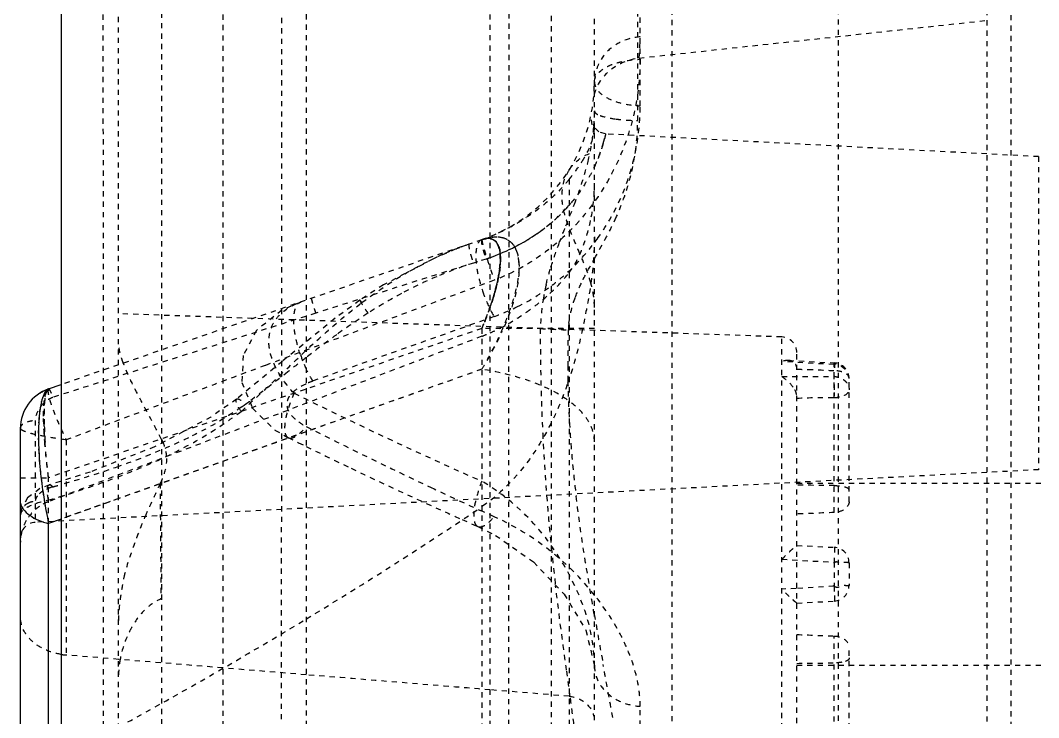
# Model space of a CAD drawing. Header units: millimetres. Extents: x 2748 to 3320, y 1427 to 1884.
# Drawn here: x 3198.38 to 3217.99, y 1629.87 to 1643.29 of the extents above; entities that cross this region are included whole.
import ezdxf

# ---------------------------------------------------------------- set-up
doc = ezdxf.new("R2010")
doc.units = ezdxf.units.MM
doc.linetypes.add('HIDDEN', pattern=[0.2, 0.1, -0.1])
doc.layers.add('21', color=7, linetype='Continuous')

msp = doc.modelspace()

# ---------------------------------------------------------------- linework, layer by layer
at = {"layer": '21', "color": 8, "linetype": 'HIDDEN'}
for p, q in [((3200.269, 1586.253), (3200.269, 1773.081)), ((3202.279, 1759.399), (3202.279, 1586.253)), ((3201.099, 1758.635), (3201.099, 1621.184)), ((3209.434, 1618.215), (3209.434, 1756.243)), ((3216.99, 1731.69), (3216.99, 1613.962)), ((3217.454, 1731.188), (3217.454, 1614.465)), ((3214.126, 1730.506), (3214.126, 1615.146)), ((3210.922, 1727.096), (3210.922, 1618.556)), ((3207.424, 1623.903), (3207.424, 1721.749)), ((3208.604, 1619.274), (3208.604, 1668.765)), ((3207.801, 1666.424), (3207.773, 1624.82)), ((3199.967, 1647.598), (3199.975, 1624.701)), ((3203.407, 1646.734), (3203.394, 1593.191)), ((3203.881, 1646.605), (3203.881, 1593.632)), ((3210.268, 1641.359), (3210.268, 1645.369)), ((3210.314, 1641.643), (3210.314, 1645.012)), ((3210.294, 1642.562), (3216.99, 1643.287)), ((3217.989, 1640.664), (3209.649, 1641.101)), ((3217.989, 1640.664), (3217.989, 1634.638)), ((3208.945, 1640.225), (3208.945, 1628.18)), ((3207.265, 1639.066), (3199.164, 1636.277)), ((3207.022, 1638.982), (3206.499, 1638.781)), ((3206.499, 1638.781), (3205.374, 1638.198)), ((3209.406, 1638.648), (3209.436, 1638.701)), ((3207.185, 1638.642), (3207.104, 1638.616)), ((3207.348, 1638.693), (3207.185, 1638.642)), ((3205.374, 1638.198), (3204.916, 1637.899)), ((3204.916, 1637.899), (3204.442, 1637.554)), ((3213.043, 1637.194), (3200.269, 1637.64)), ((3204.442, 1637.554), (3203.424, 1636.724)), ((3207.501, 1637.585), (3204.013, 1636.346)), ((3207.265, 1637.356), (3198.921, 1634.483)), ((3207.265, 1637.356), (3207.265, 1624.233)), ((3209.434, 1637.356), (3207.265, 1637.356)), ((3207.265, 1637.206), (3198.921, 1634.024)), ((3213.043, 1628.058), (3213.043, 1637.194)), ((3213.173, 1636.742), (3214.053, 1636.695)), ((3213.334, 1628.36), (3213.334, 1636.892)), ((3203.424, 1636.724), (3202.543, 1635.998)), ((3214.048, 1636.662), (3213.043, 1636.718)), ((3214.053, 1633.815), (3214.048, 1636.662)), ((3213.043, 1636.43), (3214.048, 1636.43)), ((3214.339, 1634.022), (3214.339, 1636.394)), ((3202.543, 1635.998), (3202.048, 1635.652)), ((3198.665, 1635.587), (3198.665, 1633.625)), ((3202.048, 1635.652), (3200.962, 1635.079)), ((3199.259, 1635.212), (3199.259, 1631.071)), ((3203.536, 1635.255), (3203.537, 1635.254)), ((3203.536, 1635.255), (3203.733, 1635.158)), ((3203.537, 1635.254), (3203.577, 1635.246)), ((3200.962, 1635.079), (3199.722, 1634.594)), ((3203.733, 1635.158), (3203.88, 1635.086)), ((3217.989, 1634.638), (3198.665, 1633.625)), ((3199.722, 1634.594), (3198.935, 1634.346)), ((3198.379, 1634.483), (3198.921, 1634.483)), ((3198.921, 1633.603), (3198.921, 1634.483)), ((3198.753, 1634.274), (3198.518, 1634.098)), ((3198.936, 1634.346), (3198.753, 1634.274)), ((3201.073, 1634.377), (3201.073, 1633.764)), ((3213.334, 1634.376), (3276.304, 1634.376)), ((3198.518, 1634.098), (3198.392, 1633.868)), ((3200.267, 1634.082), (3199.163, 1633.689)), ((3198.392, 1633.868), (3198.379, 1633.769)), ((3207.315, 1633.818), (3207.233, 1633.856)), ((3207.501, 1633.734), (3207.315, 1633.818)), ((3198.379, 1633.765), (3198.379, 1633.769)), ((3201.073, 1633.764), (3201.086, 1632.146)), ((3206.885, 1633.679), (3207.109, 1633.58)), ((3207.109, 1633.58), (3207.189, 1633.544)), ((3207.188, 1633.544), (3207.528, 1633.375)), ((3207.189, 1633.544), (3207.189, 1633.544)), ((3207.189, 1633.544), (3207.227, 1633.536)), ((3207.528, 1633.375), (3208.26, 1632.862)), ((3213.334, 1633.181), (3214.053, 1633.144)), ((3213.043, 1632.914), (3214.048, 1632.858)), ((3214.048, 1632.858), (3214.048, 1632.394)), ((3214.339, 1632.843), (3214.339, 1632.41)), ((3213.318, 1632.353), (3213.043, 1632.338)), ((3214.048, 1632.394), (3213.318, 1632.353)), ((3213.334, 1632.071), (3214.053, 1632.109)), ((3214.048, 1628.59), (3214.053, 1631.437)), ((3200.269, 1630.988), (3199.259, 1631.071)), ((3214.339, 1628.858), (3214.339, 1631.23)), ((3202.276, 1630.823), (3200.269, 1630.988)), ((3213.334, 1630.876), (3276.304, 1630.876)), ((3203.881, 1630.691), (3202.276, 1630.823)), ((3208.968, 1630.265), (3208.897, 1630.777)), ((3208.945, 1630.277), (3207.424, 1630.401)), ((3210.314, 1628.713), (3210.314, 1630.084))]:
    msp.add_line(p, q, dxfattribs=at)
at = {"layer": '21', "color": 7, "linetype": 'Continuous'}
for p, q in [((3199.164, 1657.251), (3199.164, 1507.826)), ((3198.921, 1636.193), (3199.164, 1636.277)), ((3198.379, 1628.406), (3198.379, 1635.444)), ((3199.163, 1633.689), (3198.921, 1633.603)), ((3198.921, 1627.958), (3198.921, 1633.603))]:
    msp.add_line(p, q, dxfattribs=at)
at = {"layer": '21', "color": 8, "linetype": 'HIDDEN'}
for points in [[(3209.649, 1641.101), (3209.516, 1641.14), (3209.392, 1641.274), (3209.368, 1641.456)], [(3203.778, 1637.865), (3203.416, 1637.709), (3202.923, 1637.318), (3202.669, 1636.837), (3202.644, 1636.319), (3202.848, 1635.821)], [(3202.848, 1635.821), (3203.28, 1635.402), (3203.537, 1635.254)], [(3208.26, 1632.862), (3208.85, 1632.244), (3209.27, 1631.551), (3209.434, 1630.862)]]:
    msp.add_lwpolyline(points, dxfattribs=at)
for centre, radius, start, end in [((3206.139, 1642.97), 4.175, 354.3936, 359.9974), ((3206.218, 1642.107), 3.216, 289, 0), ((3205.749, 1641.545), 3.685, 355.3505, 359.9631), ((3205.466, 1641.566), 3.969, 353.7435, 355.3854), ((3208.653, 1641.239), 0.781, 353.5876, 359.7982), ((3206.798, 1641.72), 2.918, 334.2292, 334.8418), ((3206.391, 1641.981), 3.404, 305.185, 317.8293), ((3206.473, 1641.912), 3.297, 317.7673, 321.2297), ((3205.81, 1643.053), 4.245, 300.1896, 302.9536), ((3205.62, 1643.385), 4.627, 295.1828, 300.1602), ((3205.973, 1641.623), 4.338, 323.0148, 324.247), ((3205.671, 1643.431), 5.026, 289.4854, 290.564), ((3704.51, 67.401), 1648.069, 107.55757, 107.677271), ((3209.677, 1630.602), 8.417, 107.7951, 112.9407), ((3209.768, 1630.433), 8.609, 113.0631, 118.0726), ((3206.104, 1641.505), 4.161, 296.4092, 307.0362), ((3212.849, 1637.193), 4.46, 166.8816, 170.2464), ((3207.242, 1637.656), 2.2, 13.8828, 15.2466), ((3210.033, 1629.908), 9.196, 117.9885, 122.6469), ((3202.601, 1639.445), 5.107, 341.032, 342.8268), ((3212.914, 1637.181), 4.527, 170.2463, 177.7822), ((3206.13, 1641.452), 4.102, 289.522, 296.4113), ((3796.143, -219.743), 1949.479, 107.680596, 107.836822), ((3205.483, 1641.482), 4.638, 297.1656, 304.7016), ((3199.794, 1640.5), 8.106, 337.1795, 337.9935), ((3206.068, 1640.343), 3.357, 293.8333, 297.1694), ((3247.49, 1637.233), 39.099, 179.8199, 182.7853), ((3227.371, 1636.672), 18.452, 177.9572, 180.079), ((3210.762, 1637.236), 1.833, 174.5117, 177.092), ((3210.831, 1637.23), 1.903, 173.0743, 174.5183), ((3214.285, 1623.679), 16.74, 125.9041, 126.6146), ((3206.075, 1640.327), 3.34, 290.8765, 293.8321), ((3213.032, 1636.893), 0.301, 0, 88), ((3219.381, 1616.867), 25.247, 126.677, 127.8827), ((3254.992, 1571.058), 83.27, 127.86747, 128.17322), ((3206.237, 1637.699), 2.607, 198.9287, 205.2895), ((3233.217, 1636.784), 24.298, 180.3256, 181.0267), ((3214.037, 1636.394), 0.301, 359.9997, 86.9126), ((3229.597, 1636.699), 20.677, 180.9716, 184.3408), ((3194.276, 1647.547), 14.384, 305.9142, 306.3067), ((3245.735, 1721.26), 94.983, 243.69888, 246.10786), ((3199.441, 1640.42), 5.582, 304.9054, 305.8903), ((3206.943, 1635.72), 8.108, 181.7797, 184.1778), ((3245.793, 1718.181), 92.723, 243.12943, 244.78239), ((3200.24, 1634.777), 0.968, 23.5987, 27.344), ((3249.99, 1637.377), 41.603, 182.8161, 186.8742), ((3246.105, 1721.384), 96.075, 243.92794, 244.50174), ((3231.309, 1636.874), 22.397, 184.4558, 187.0481), ((3246.018, 1721.2), 95.872, 244.50148, 245.90947), ((3193.389, 1654.852), 21.297, 285.2871, 285.7368), ((3246.821, 1720.332), 95.107, 244.77418, 245.40202), ((3160.814, 1702.929), 83.182, 301.18532, 303.94725), ((3198.681, 1633.324), 0.301, 93, 179.9981), ((3199.22, 1633.236), 0.842, 149.9245, 164.0444), ((3205.344, 1628.972), 5.228, 38.4878, 65.6328), ((3199.189, 1633.244), 0.81, 164.099, 179.9957), ((3214.037, 1632.843), 0.301, 0, 87), ((3214.037, 1632.41), 0.301, 273, 0), ((3362.742, 1658.56), 155.62, 189.88143, 190.24161), ((3153.7, 1714.665), 96.905, 298.72554, 301.19066), ((3199.362, 1632.317), 1.25, 260.6602, 265.256), ((2924.921, 1579.294), 289.319, 10.0669, 10.27312), ((2968.894, 1597.135), 242.349, 7.73258, 7.85715)]:
    msp.add_arc(centre, radius, start, end, dxfattribs=at)
at = {"layer": '21', "color": 7, "linetype": 'Continuous'}
for centre, radius, start, end in [((3199.183, 1635.433), 0.804, 109.0006, 180), ((3207.424, 1635.453), 8.701, 188.0055, 189.1941), ((3207.264, 1635.42), 8.538, 189.1409, 192.2865)]:
    msp.add_arc(centre, radius, start, end, dxfattribs=at)
at = {"layer": '21', "color": 8, "linetype": 'HIDDEN'}
for major_axis, start_param, end_param in [((33.392, -0.877), 1.872175, 1.894805), ((33.392, 0.877), 1.869793, 1.892423), ((33.392, -0.877), -1.892423, -1.869793), ((33.392, 0.877), -1.894805, -1.872175)]:
    msp.add_ellipse((3223.927, 1632.626), major_axis=major_axis, ratio=0.045355, start_param=start_param, end_param=end_param, dxfattribs=at)
for points, knots in [([(3210.314, 1642.97), (3210.2, 1642.962), (3209.972, 1642.902), (3209.589, 1642.664), (3209.434, 1642.32), (3209.434, 1642.107)], [0, 0, 0, 0, 0.256161, 0.520242, 1, 1, 1, 1]), ([(3210.314, 1642.539), (3210.313, 1642.113), (3210.192, 1641.234), (3209.647, 1639.996), (3208.747, 1638.934), (3207.936, 1638.447), (3207.501, 1638.286)], [0, 0, 0, 0, 0.237092, 0.4864, 0.742338, 1, 1, 1, 1]), ([(3209.434, 1641.861), (3209.48, 1642.044), (3209.714, 1642.39), (3210.097, 1642.541), (3210.294, 1642.562)], [0, 0, 0, 0, 0.487372, 1, 1, 1, 1]), ([(3209.434, 1642.107), (3209.434, 1642.236), (3209.617, 1642.38), (3209.828, 1642.46), (3210.038, 1642.515), (3210.203, 1642.535), (3210.314, 1642.539)], [0, 0, 0, 0, 0.37607, 0.519473, 0.676682, 1, 1, 1, 1]), ([(3209.434, 1642.107), (3209.434, 1642.042), (3209.507, 1641.896), (3209.718, 1641.764), (3209.996, 1641.672), (3210.203, 1641.647), (3210.314, 1641.643)], [0, 0, 0, 0, 0.182789, 0.418184, 0.686463, 1, 1, 1, 1]), ([(3209.494, 1639.088), (3209.757, 1639.453), (3210.172, 1640.276), (3210.314, 1641.187), (3210.314, 1641.643)], [0, 0, 0, 0, 0.497164, 1, 1, 1, 1]), ([(3209.434, 1641.543), (3209.434, 1641.525), (3209.471, 1641.483), (3209.515, 1641.466), (3209.544, 1641.455)], [0, 0, 0, 0, 0.365754, 1, 1, 1, 1]), ([(3209.544, 1641.455), (3209.563, 1641.448), (3209.662, 1641.416), (3209.764, 1641.399), (3209.846, 1641.388)], [0, 0, 0, 0, 0.20235, 1, 1, 1, 1]), ([(3209.846, 1641.388), (3209.879, 1641.384), (3210.019, 1641.368), (3210.16, 1641.361), (3210.268, 1641.359)], [0, 0, 0, 0, 0.233977, 1, 1, 1, 1]), ([(3209.649, 1641.101), (3209.651, 1641.101), (3209.646, 1641.093), (3209.647, 1641.084), (3209.64, 1641.062), (3209.635, 1641.034), (3209.625, 1640.998), (3209.608, 1640.934), (3209.579, 1640.835), (3209.531, 1640.696), (3209.464, 1640.532), (3209.374, 1640.346), (3209.21, 1640.062), (3208.933, 1639.691), (3208.341, 1639.125), (3207.758, 1638.832), (3207.348, 1638.693)], [0, 0, 0, 0, 0.001196, 0.004782, 0.01075, 0.019093, 0.029807, 0.042887, 0.076119, 0.118499, 0.169627, 0.22926, 0.296913, 0.451917, 0.626376, 1, 1, 1, 1]), ([(3209.366, 1640.902), (3209.374, 1640.923), (3209.403, 1641.004), (3209.422, 1641.088), (3209.429, 1641.151)], [0, 0, 0, 0, 0.26266, 1, 1, 1, 1]), ([(3209.601, 1640.914), (3209.609, 1640.941), (3209.622, 1640.987), (3209.635, 1641.042), (3209.643, 1641.072), (3209.646, 1641.089), (3209.649, 1641.095), (3209.648, 1641.102), (3209.649, 1641.101)], [0, 0, 0, 0, 0.436214, 0.748758, 0.858458, 0.936977, 0.984199, 1, 1, 1, 1]), ([(3209.194, 1640.569), (3209.212, 1640.597), (3209.277, 1640.704), (3209.334, 1640.817), (3209.366, 1640.902)], [0, 0, 0, 0, 0.272386, 1, 1, 1, 1]), ([(3209.439, 1640.479), (3209.459, 1640.522), (3209.521, 1640.663), (3209.572, 1640.81), (3209.601, 1640.914)], [0, 0, 0, 0, 0.303033, 1, 1, 1, 1]), ([(3208.955, 1640.417), (3208.979, 1640.456), (3209.101, 1640.613), (3209.286, 1640.719), (3209.434, 1640.754)], [0, 0, 0, 0, 0.232661, 1, 1, 1, 1]), ([(3208.945, 1640.225), (3208.969, 1640.255), (3209.056, 1640.367), (3209.139, 1640.482), (3209.194, 1640.569)], [0, 0, 0, 0, 0.274109, 1, 1, 1, 1]), ([(3209.364, 1638.234), (3209.306, 1638.45), (3209.17, 1638.761), (3208.991, 1639.168), (3208.878, 1639.468), (3208.81, 1639.753), (3208.807, 1640.006), (3208.848, 1640.231), (3208.917, 1640.356), (3208.954, 1640.417)], [0, 0, 0, 0, 0.290706, 0.438458, 0.579084, 0.706321, 0.816735, 0.906781, 1, 1, 1, 1]), ([(3208.945, 1640.225), (3208.889, 1640.156), (3208.646, 1639.878), (3208.354, 1639.644), (3208.119, 1639.491)], [0, 0, 0, 0, 0.240335, 1, 1, 1, 1]), ([(3208.945, 1638.429), (3209.06, 1638.577), (3209.232, 1638.933), (3209.337, 1639.306), (3209.374, 1639.503)], [0, 0, 0, 0, 0.485509, 1, 1, 1, 1]), ([(3207.265, 1639.066), (3207.28, 1639.071), (3207.334, 1639.087), (3207.394, 1639.093), (3207.435, 1639.084)], [0, 0, 0, 0, 0.270918, 1, 1, 1, 1]), ([(3207.265, 1637.356), (3207.36, 1637.585), (3207.489, 1637.927), (3207.595, 1638.381), (3207.626, 1638.672), (3207.611, 1638.896), (3207.533, 1639.053), (3207.395, 1639.102), (3207.309, 1639.081), (3207.265, 1639.066)], [0, 0, 0, 0, 0.367028, 0.540745, 0.688856, 0.7992, 0.872401, 0.932114, 1, 1, 1, 1]), ([(3207.265, 1639.066), (3207.309, 1639.081), (3207.396, 1639.102), (3207.535, 1639.054), (3207.618, 1638.899), (3207.634, 1638.673), (3207.601, 1638.382), (3207.49, 1637.928), (3207.362, 1637.584), (3207.265, 1637.356)], [0, 0, 0, 0, 0.068219, 0.128475, 0.201942, 0.311375, 0.459807, 0.633123, 1, 1, 1, 1]), ([(3207.265, 1639.066), (3207.308, 1639.081), (3207.395, 1639.102), (3207.533, 1639.053), (3207.611, 1638.895), (3207.626, 1638.67), (3207.595, 1638.379), (3207.488, 1637.926), (3207.361, 1637.584), (3207.265, 1637.356)], [0, 0, 0, 0, 0.067659, 0.127681, 0.201391, 0.311584, 0.460342, 0.633445, 1, 1, 1, 1]), ([(3207.265, 1639.066), (3207.307, 1639.081), (3207.394, 1639.098), (3207.537, 1639.059), (3207.618, 1638.898), (3207.63, 1638.673), (3207.592, 1638.382), (3207.514, 1638.049), (3207.404, 1637.701), (3207.313, 1637.47), (3207.265, 1637.356)], [0, 0, 0, 0, 0.065638, 0.128882, 0.202124, 0.311616, 0.461016, 0.63419, 0.816552, 1, 1, 1, 1]), ([(3207.426, 1639.086), (3207.413, 1639.088), (3207.359, 1639.092), (3207.305, 1639.08), (3207.265, 1639.066)], [0, 0, 0, 0, 0.231934, 1, 1, 1, 1]), ([(3207.266, 1639.066), (3207.329, 1639.088), (3207.454, 1639.121), (3207.645, 1639.125), (3207.832, 1639.042), (3207.963, 1638.826), (3207.997, 1638.502), (3207.946, 1638.107), (3207.824, 1637.689), (3207.711, 1637.419), (3207.652, 1637.287)], [0, 0, 0, 0, 0.083525, 0.160253, 0.234782, 0.326007, 0.459772, 0.634737, 0.820494, 1, 1, 1, 1]), ([(3207.635, 1637.281), (3207.694, 1637.412), (3207.803, 1637.686), (3207.938, 1638.1), (3207.992, 1638.449), (3207.978, 1638.7), (3207.942, 1638.845), (3207.885, 1638.957), (3207.789, 1639.054), (3207.643, 1639.119), (3207.452, 1639.121), (3207.329, 1639.088), (3207.266, 1639.066)], [0, 0, 0, 0, 0.178988, 0.364893, 0.540176, 0.61408, 0.674999, 0.725122, 0.767591, 0.842406, 0.917203, 1, 1, 1, 1]), ([(3207.437, 1638.726), (3207.518, 1638.756), (3207.837, 1638.886), (3208.142, 1639.051), (3208.352, 1639.199)], [0, 0, 0, 0, 0.25325, 1, 1, 1, 1]), ([(3204.956, 1637.855), (3205.271, 1638.094), (3205.93, 1638.53), (3206.652, 1638.855), (3207.022, 1638.982)], [0, 0, 0, 0, 0.502837, 1, 1, 1, 1]), ([(3207.022, 1638.982), (3207.016, 1638.98), (3207.014, 1638.954), (3207.017, 1638.916), (3207.03, 1638.85), (3207.043, 1638.802), (3207.051, 1638.775)], [0, 0, 0, 0, 0.087353, 0.287523, 0.598343, 1, 1, 1, 1]), ([(3207.265, 1639.066), (3207.218, 1639.05), (3207.168, 1638.959), (3207.15, 1638.832), (3207.147, 1638.65), (3207.186, 1638.389), (3207.244, 1638.177), (3207.284, 1638.063)], [0, 0, 0, 0, 0.142528, 0.248585, 0.37411, 0.656404, 1, 1, 1, 1]), ([(3207.265, 1639.066), (3207.259, 1639.064), (3207.256, 1639.039), (3207.259, 1639.002), (3207.27, 1638.938), (3207.282, 1638.891), (3207.29, 1638.865)], [0, 0, 0, 0, 0.089098, 0.288315, 0.597239, 1, 1, 1, 1]), ([(3207.265, 1639.066), (3207.261, 1639.065), (3207.257, 1639.051), (3207.257, 1639.012), (3207.271, 1638.93), (3207.303, 1638.818), (3207.332, 1638.735), (3207.348, 1638.693)], [0, 0, 0, 0, 0.030769, 0.093094, 0.319312, 0.656954, 1, 1, 1, 1]), ([(3207.265, 1639.066), (3207.261, 1639.065), (3207.27, 1639.038), (3207.273, 1639.005), (3207.294, 1638.934), (3207.32, 1638.842), (3207.358, 1638.723), (3207.418, 1638.535), (3207.467, 1638.387), (3207.501, 1638.286)], [0, 0, 0, 0, 0.017641, 0.068305, 0.15327, 0.273352, 0.427441, 0.606916, 1, 1, 1, 1]), ([(3207.426, 1637.771), (3207.482, 1637.933), (3207.574, 1638.237), (3207.636, 1638.608), (3207.62, 1638.852), (3207.581, 1638.977), (3207.513, 1639.059), (3207.454, 1639.082), (3207.426, 1639.086)], [0, 0, 0, 0, 0.360394, 0.668539, 0.784407, 0.872114, 0.9396, 1, 1, 1, 1]), ([(3207.435, 1639.084), (3207.48, 1639.075), (3207.581, 1639.001), (3207.605, 1638.884), (3207.614, 1638.819)], [0, 0, 0, 0, 0.41193, 1, 1, 1, 1]), ([(3208.611, 1638.183), (3208.69, 1638.243), (3208.994, 1638.49), (3209.263, 1638.78), (3209.438, 1639.013)], [0, 0, 0, 0, 0.254141, 1, 1, 1, 1]), ([(3207.051, 1638.775), (3207.055, 1638.761), (3207.071, 1638.708), (3207.09, 1638.655), (3207.104, 1638.616)], [0, 0, 0, 0, 0.2595, 1, 1, 1, 1]), ([(3207.29, 1638.865), (3207.294, 1638.85), (3207.312, 1638.792), (3207.331, 1638.735), (3207.348, 1638.693)], [0, 0, 0, 0, 0.258793, 1, 1, 1, 1]), ([(3207.614, 1638.819), (3207.617, 1638.789), (3207.626, 1638.651), (3207.611, 1638.512), (3207.594, 1638.405)], [0, 0, 0, 0, 0.213007, 1, 1, 1, 1]), ([(3207.594, 1638.405), (3207.587, 1638.367), (3207.558, 1638.21), (3207.516, 1638.054), (3207.48, 1637.937)], [0, 0, 0, 0, 0.238259, 1, 1, 1, 1]), ([(3208.576, 1638.03), (3208.61, 1638.062), (3208.741, 1638.187), (3208.862, 1638.322), (3208.945, 1638.429)], [0, 0, 0, 0, 0.255264, 1, 1, 1, 1]), ([(3209.434, 1637.761), (3209.434, 1637.794), (3209.428, 1637.937), (3209.404, 1638.078), (3209.378, 1638.184)], [0, 0, 0, 0, 0.232593, 1, 1, 1, 1]), ([(3203.984, 1637.936), (3203.982, 1637.936), (3203.984, 1637.925), (3203.986, 1637.911), (3203.993, 1637.883), (3204.007, 1637.831), (3204.032, 1637.752), (3204.054, 1637.686), (3204.066, 1637.651)], [0, 0, 0, 0, 0.02087, 0.077139, 0.168651, 0.294436, 0.629707, 1, 1, 1, 1]), ([(3207.284, 1638.063), (3207.298, 1638.02), (3207.359, 1637.856), (3207.435, 1637.697), (3207.501, 1637.585)], [0, 0, 0, 0, 0.259103, 1, 1, 1, 1]), ([(3208.124, 1637.669), (3208.164, 1637.697), (3208.321, 1637.81), (3208.471, 1637.933), (3208.576, 1638.03)], [0, 0, 0, 0, 0.254709, 1, 1, 1, 1]), ([(3202.631, 1635.76), (3202.821, 1635.933), (3203.202, 1636.285), (3203.764, 1636.827), (3204.341, 1637.362), (3204.747, 1637.696), (3204.956, 1637.855)], [0, 0, 0, 0, 0.246381, 0.496499, 0.748492, 1, 1, 1, 1]), ([(3203.649, 1636.11), (3203.501, 1636.267), (3203.31, 1636.524), (3203.175, 1636.903), (3203.152, 1637.172), (3203.216, 1637.416), (3203.4, 1637.688), (3203.623, 1637.812), (3203.777, 1637.865)], [0, 0, 0, 0, 0.298032, 0.432262, 0.553754, 0.665611, 0.774278, 1, 1, 1, 1]), ([(3203.771, 1636.853), (3203.731, 1636.969), (3203.672, 1637.19), (3203.638, 1637.46), (3203.65, 1637.645), (3203.676, 1637.768), (3203.73, 1637.849), (3203.777, 1637.865)], [0, 0, 0, 0, 0.343475, 0.641799, 0.762816, 0.861852, 1, 1, 1, 1]), ([(3204.916, 1637.899), (3204.914, 1637.897), (3204.923, 1637.885), (3204.928, 1637.87), (3204.945, 1637.844), (3204.971, 1637.802), (3205.014, 1637.737), (3205.05, 1637.683), (3205.072, 1637.651)], [0, 0, 0, 0, 0.028649, 0.101514, 0.206067, 0.328411, 0.609053, 1, 1, 1, 1]), ([(3204.956, 1637.855), (3204.947, 1637.867), (3204.935, 1637.883), (3204.923, 1637.894), (3204.918, 1637.9), (3204.916, 1637.899)], [0, 0, 0, 0, 0.735559, 0.92745, 1, 1, 1, 1]), ([(3208.391, 1637.356), (3208.433, 1637.353), (3208.612, 1637.343), (3208.793, 1637.334), (3208.931, 1637.329)], [0, 0, 0, 0, 0.230105, 1, 1, 1, 1]), ([(3207.265, 1636.572), (3207.3, 1636.627), (3207.439, 1636.859), (3207.566, 1637.1), (3207.652, 1637.287)], [0, 0, 0, 0, 0.239883, 1, 1, 1, 1]), ([(3207.265, 1636.572), (3207.298, 1636.626), (3207.432, 1636.857), (3207.552, 1637.096), (3207.635, 1637.281)], [0, 0, 0, 0, 0.239731, 1, 1, 1, 1]), ([(3200.358, 1636.697), (3200.345, 1636.732), (3200.301, 1636.859), (3200.269, 1636.992), (3200.269, 1637.088)], [0, 0, 0, 0, 0.279356, 1, 1, 1, 1]), ([(3213.173, 1636.742), (3213.141, 1636.744), (3213.095, 1636.737), (3213.053, 1636.722), (3213.043, 1636.718)], [0, 0, 0, 0, 0.737251, 1, 1, 1, 1]), ([(3207.265, 1636.572), (3206.565, 1636.323), (3203.784, 1635.334), (3201.003, 1634.344), (3198.921, 1633.603)], [0, 0, 0, 0, 0.251644, 1, 1, 1, 1]), ([(3203.095, 1636.646), (3202.775, 1636.527), (3201.496, 1636.049), (3200.217, 1635.571), (3199.259, 1635.212)], [0, 0, 0, 0, 0.250355, 1, 1, 1, 1]), ([(3201.099, 1635.222), (3200.962, 1635.487), (3200.698, 1635.97), (3200.447, 1636.462), (3200.358, 1636.697)], [0, 0, 0, 0, 0.543125, 1, 1, 1, 1]), ([(3204.013, 1636.346), (3204.001, 1636.363), (3203.953, 1636.441), (3203.91, 1636.522), (3203.88, 1636.585)], [0, 0, 0, 0, 0.233546, 1, 1, 1, 1]), ([(3207.265, 1636.572), (3206.982, 1636.471), (3205.854, 1636.07), (3204.725, 1635.669), (3203.88, 1635.369)], [0, 0, 0, 0, 0.250634, 1, 1, 1, 1]), ([(3209.434, 1635.178), (3209.434, 1635.252), (3209.408, 1635.408), (3209.29, 1635.634), (3209.095, 1635.85), (3208.718, 1636.132), (3208.1, 1636.4), (3207.556, 1636.526), (3207.265, 1636.572)], [0, 0, 0, 0, 0.080163, 0.169722, 0.273719, 0.394154, 0.679854, 1, 1, 1, 1]), ([(3213.334, 1636.571), (3213.334, 1636.602), (3213.321, 1636.661), (3213.279, 1636.704), (3213.256, 1636.718)], [0, 0, 0, 0, 0.544761, 1, 1, 1, 1]), ([(3214.339, 1636.394), (3214.339, 1636.43), (3214.326, 1636.485), (3214.287, 1636.548), (3214.244, 1636.585), (3214.198, 1636.621), (3214.137, 1636.663), (3214.066, 1636.677), (3214.037, 1636.655)], [0, 0, 0, 0, 0.242207, 0.365125, 0.487098, 0.618912, 0.756482, 1, 1, 1, 1]), ([(3214.048, 1636.662), (3214.049, 1636.67), (3214.052, 1636.677), (3214.051, 1636.695), (3214.053, 1636.695)], [0, 0, 0, 0, 0.742356, 1, 1, 1, 1]), ([(3214.053, 1636.695), (3214.057, 1636.695), (3214.053, 1636.674), (3214.058, 1636.651), (3214.054, 1636.601), (3214.054, 1636.565), (3214.053, 1636.545)], [0, 0, 0, 0, 0.069992, 0.269784, 0.587234, 1, 1, 1, 1]), ([(3214.197, 1636.522), (3214.186, 1636.525), (3214.139, 1636.538), (3214.09, 1636.544), (3214.053, 1636.545)], [0, 0, 0, 0, 0.23882, 1, 1, 1, 1]), ([(3213.043, 1636.43), (3213.091, 1636.402), (3213.184, 1636.326), (3213.259, 1636.233), (3213.289, 1636.178)], [0, 0, 0, 0, 0.47319, 1, 1, 1, 1]), ([(3214.037, 1636.439), (3214.057, 1636.439), (3214.095, 1636.427), (3214.15, 1636.412), (3214.204, 1636.392), (3214.264, 1636.349), (3214.322, 1636.281), (3214.339, 1636.211), (3214.339, 1636.178)], [0, 0, 0, 0, 0.134765, 0.269171, 0.399519, 0.5279, 0.769781, 1, 1, 1, 1]), ([(3214.056, 1636.178), (3214.056, 1636.202), (3214.055, 1636.287), (3214.053, 1636.371), (3214.048, 1636.43)], [0, 0, 0, 0, 0.293265, 1, 1, 1, 1]), ([(3214.339, 1636.394), (3214.339, 1636.407), (3214.319, 1636.473), (3214.248, 1636.506), (3214.197, 1636.522)], [0, 0, 0, 0, 0.19538, 1, 1, 1, 1]), ([(3198.922, 1636.193), (3198.895, 1636.184), (3198.842, 1636.124), (3198.762, 1635.919), (3198.717, 1635.514), (3198.724, 1634.922), (3198.774, 1634.477), (3198.806, 1634.241)], [0, 0, 0, 0, 0.042668, 0.110779, 0.331096, 0.644131, 1, 1, 1, 1]), ([(3198.921, 1636.193), (3198.898, 1636.185), (3198.864, 1636.105), (3198.843, 1635.964), (3198.833, 1635.738), (3198.836, 1635.566), (3198.839, 1635.468)], [0, 0, 0, 0, 0.100493, 0.300992, 0.604491, 1, 1, 1, 1]), ([(3198.921, 1634.483), (3198.895, 1634.696), (3198.853, 1635.092), (3198.832, 1635.561), (3198.837, 1635.867), (3198.851, 1636.029), (3198.873, 1636.132), (3198.903, 1636.187), (3198.921, 1636.193)], [0, 0, 0, 0, 0.372891, 0.689354, 0.811607, 0.904654, 0.966686, 1, 1, 1, 1]), ([(3198.852, 1636.042), (3198.858, 1636.078), (3198.87, 1636.131), (3198.903, 1636.187), (3198.921, 1636.193)], [0, 0, 0, 0, 0.647727, 1, 1, 1, 1]), ([(3198.883, 1636.179), (3198.889, 1636.181), (3198.895, 1636.184), (3198.909, 1636.187), (3198.909, 1636.179), (3198.911, 1636.178)], [0, 0, 0, 0, 0.553062, 0.744895, 1, 1, 1, 1]), ([(3198.911, 1636.178), (3198.907, 1636.163), (3198.91, 1636.12), (3198.925, 1636.046), (3198.954, 1635.945), (3199.013, 1635.771), (3199.114, 1635.523), (3199.208, 1635.319), (3199.259, 1635.212)], [0, 0, 0, 0, 0.045564, 0.120064, 0.22231, 0.348574, 0.655244, 1, 1, 1, 1]), ([(3198.931, 1636.173), (3198.929, 1636.172), (3198.926, 1636.163), (3198.917, 1636.162), (3198.912, 1636.161)], [0, 0, 0, 0, 0.303836, 1, 1, 1, 1]), ([(3198.921, 1636.193), (3198.926, 1636.195), (3198.939, 1636.174), (3198.954, 1636.147), (3198.979, 1636.093), (3198.995, 1636.053), (3199.004, 1636.03)], [0, 0, 0, 0, 0.079977, 0.282614, 0.59816, 1, 1, 1, 1]), ([(3203.875, 1636.287), (3203.797, 1636.25), (3203.684, 1636.186), (3203.562, 1636.071), (3203.511, 1635.963), (3203.506, 1635.845), (3203.554, 1635.734), (3203.637, 1635.639), (3203.704, 1635.583), (3203.74, 1635.557)], [0, 0, 0, 0, 0.265241, 0.388648, 0.504729, 0.618626, 0.736468, 0.86489, 1, 1, 1, 1]), ([(3208.91, 1636.276), (3208.752, 1635.827), (3208.344, 1634.941), (3207.673, 1634.201), (3207.265, 1633.926)], [0, 0, 0, 0, 0.491588, 1, 1, 1, 1]), ([(3213.289, 1636.178), (3213.304, 1636.153), (3213.318, 1636.098), (3213.334, 1636.043), (3213.334, 1636.016)], [0, 0, 0, 0, 0.521837, 1, 1, 1, 1]), ([(3214.053, 1636.027), (3214.09, 1636.028), (3214.161, 1636.037), (3214.266, 1636.069), (3214.339, 1636.133), (3214.339, 1636.178)], [0, 0, 0, 0, 0.324747, 0.612153, 1, 1, 1, 1]), ([(3214.053, 1636.027), (3214.053, 1636.039), (3214.055, 1636.089), (3214.056, 1636.139), (3214.056, 1636.178)], [0, 0, 0, 0, 0.234746, 1, 1, 1, 1]), ([(3199.004, 1636.03), (3198.955, 1636.013), (3198.844, 1635.949), (3198.716, 1635.798), (3198.665, 1635.657), (3198.665, 1635.587)], [0, 0, 0, 0, 0.264245, 0.644097, 1, 1, 1, 1]), ([(3198.825, 1635.668), (3198.825, 1635.705), (3198.827, 1635.831), (3198.835, 1635.956), (3198.852, 1636.042)], [0, 0, 0, 0, 0.298602, 1, 1, 1, 1]), ([(3202.631, 1635.76), (3202.596, 1635.81), (3202.555, 1635.878), (3202.53, 1635.961), (3202.536, 1635.991), (3202.543, 1635.997)], [0, 0, 0, 0, 0.692195, 0.893952, 1, 1, 1, 1]), ([(3202.543, 1635.997), (3202.558, 1636.01), (3202.638, 1635.976), (3202.679, 1635.933), (3202.713, 1635.898)], [0, 0, 0, 0, 0.283827, 1, 1, 1, 1]), ([(3203.649, 1636.111), (3203.605, 1636.012), (3203.535, 1635.827), (3203.477, 1635.6), (3203.465, 1635.445), (3203.47, 1635.344), (3203.502, 1635.272), (3203.537, 1635.255)], [0, 0, 0, 0, 0.357541, 0.657788, 0.776694, 0.872207, 1, 1, 1, 1]), ([(3198.921, 1634.057), (3199.25, 1634.145), (3199.897, 1634.361), (3200.853, 1634.727), (3201.778, 1635.178), (3202.355, 1635.553), (3202.631, 1635.76)], [0, 0, 0, 0, 0.248842, 0.498215, 0.748422, 1, 1, 1, 1]), ([(3198.379, 1635.433), (3198.379, 1635.453), (3198.406, 1635.515), (3198.516, 1635.57), (3198.612, 1635.586), (3198.665, 1635.587)], [0, 0, 0, 0, 0.168557, 0.540271, 1, 1, 1, 1]), ([(3198.852, 1635.123), (3198.848, 1635.173), (3198.834, 1635.354), (3198.825, 1635.536), (3198.825, 1635.668)], [0, 0, 0, 0, 0.272966, 1, 1, 1, 1]), ([(3198.852, 1635.123), (3198.848, 1635.173), (3198.834, 1635.354), (3198.825, 1635.536), (3198.825, 1635.668)], [0, 0, 0, 0, 0.272966, 1, 1, 1, 1]), ([(3199.259, 1635.212), (3199.145, 1635.228), (3198.936, 1635.26), (3198.691, 1635.308), (3198.534, 1635.348), (3198.453, 1635.376), (3198.403, 1635.398), (3198.379, 1635.421), (3198.379, 1635.431)], [0, 0, 0, 0, 0.375178, 0.691568, 0.813926, 0.906898, 0.968014, 1, 1, 1, 1]), ([(3203.88, 1635.369), (3203.578, 1635.261), (3202.373, 1634.833), (3201.169, 1634.403), (3200.267, 1634.082)], [0, 0, 0, 0, 0.250749, 1, 1, 1, 1]), ([(3203.577, 1635.246), (3203.627, 1635.246), (3203.747, 1635.317), (3203.834, 1635.409), (3203.885, 1635.469)], [0, 0, 0, 0, 0.385441, 1, 1, 1, 1]), ([(3198.921, 1634.483), (3198.914, 1634.537), (3198.888, 1634.75), (3198.865, 1634.964), (3198.852, 1635.123)], [0, 0, 0, 0, 0.256093, 1, 1, 1, 1]), ([(3198.921, 1634.483), (3198.914, 1634.537), (3198.888, 1634.75), (3198.865, 1634.964), (3198.852, 1635.123)], [0, 0, 0, 0, 0.256093, 1, 1, 1, 1]), ([(3201.073, 1634.377), (3201.095, 1634.417), (3201.171, 1634.576), (3201.205, 1634.758), (3201.196, 1634.889)], [0, 0, 0, 0, 0.256799, 1, 1, 1, 1]), ([(3207.265, 1634.417), (3207.222, 1634.309), (3207.156, 1634.11), (3207.109, 1633.87), (3207.108, 1633.716), (3207.121, 1633.622), (3207.156, 1633.559), (3207.189, 1633.544)], [0, 0, 0, 0, 0.379218, 0.684764, 0.796716, 0.881395, 1, 1, 1, 1]), ([(3209.434, 1630.862), (3209.434, 1631.175), (3209.322, 1631.834), (3208.898, 1632.782), (3208.24, 1633.71), (3207.615, 1634.206), (3207.265, 1634.417)], [0, 0, 0, 0, 0.217628, 0.455623, 0.716295, 1, 1, 1, 1]), ([(3199.004, 1634.308), (3198.971, 1634.299), (3198.863, 1634.262), (3198.759, 1634.2), (3198.708, 1634.137)], [0, 0, 0, 0, 0.293215, 1, 1, 1, 1]), ([(3198.806, 1634.241), (3198.814, 1634.186), (3198.848, 1633.972), (3198.887, 1633.759), (3198.922, 1633.603)], [0, 0, 0, 0, 0.259012, 1, 1, 1, 1]), ([(3198.921, 1634.057), (3198.911, 1634.097), (3198.897, 1634.171), (3198.893, 1634.264), (3198.908, 1634.337), (3198.934, 1634.346)], [0, 0, 0, 0, 0.419296, 0.727052, 1, 1, 1, 1]), ([(3198.935, 1634.346), (3198.94, 1634.348), (3198.968, 1634.349), (3198.989, 1634.325), (3199.004, 1634.308)], [0, 0, 0, 0, 0.164962, 1, 1, 1, 1]), ([(3201.073, 1634.377), (3201.05, 1634.328), (3200.958, 1634.133), (3200.866, 1633.937), (3200.801, 1633.787)], [0, 0, 0, 0, 0.246776, 1, 1, 1, 1]), ([(3214.053, 1634.333), (3214.09, 1634.332), (3214.16, 1634.328), (3214.256, 1634.315), (3214.339, 1634.274), (3214.339, 1634.238)], [0, 0, 0, 0, 0.355232, 0.655283, 1, 1, 1, 1]), ([(3198.378, 1633.994), (3198.384, 1633.952), (3198.436, 1633.862), (3198.609, 1633.708), (3198.791, 1633.632), (3198.921, 1633.602)], [0, 0, 0, 0, 0.182346, 0.424799, 1, 1, 1, 1]), ([(3198.379, 1633.765), (3198.379, 1633.794), (3198.423, 1633.864), (3198.603, 1633.979), (3198.786, 1634.027), (3198.921, 1634.057)], [0, 0, 0, 0, 0.137926, 0.349687, 1, 1, 1, 1]), ([(3198.379, 1633.769), (3198.38, 1633.82), (3198.414, 1633.915), (3198.489, 1633.977), (3198.527, 1633.997)], [0, 0, 0, 0, 0.542391, 1, 1, 1, 1]), ([(3198.527, 1633.997), (3198.536, 1634.002), (3198.58, 1634.023), (3198.628, 1634.033), (3198.665, 1634.035)], [0, 0, 0, 0, 0.22487, 1, 1, 1, 1]), ([(3198.708, 1634.137), (3198.701, 1634.128), (3198.68, 1634.099), (3198.665, 1634.062), (3198.665, 1634.035)], [0, 0, 0, 0, 0.286842, 1, 1, 1, 1]), ([(3209.431, 1631.855), (3209.398, 1632.042), (3209.269, 1632.797), (3209.151, 1633.555), (3209.081, 1634.126)], [0, 0, 0, 0, 0.248366, 1, 1, 1, 1]), ([(3214.339, 1634.022), (3214.339, 1633.969), (3214.25, 1633.853), (3214.125, 1633.818), (3214.053, 1633.815)], [0, 0, 0, 0, 0.426062, 1, 1, 1, 1]), ([(3198.748, 1633.934), (3198.721, 1633.915), (3198.621, 1633.838), (3198.538, 1633.738), (3198.491, 1633.658)], [0, 0, 0, 0, 0.265335, 1, 1, 1, 1]), ([(3200.801, 1633.787), (3200.72, 1633.6), (3200.57, 1633.217), (3200.436, 1632.827), (3200.385, 1632.626)], [0, 0, 0, 0, 0.496639, 1, 1, 1, 1]), ([(3207.227, 1633.536), (3207.271, 1633.536), (3207.379, 1633.597), (3207.456, 1633.68), (3207.501, 1633.734)], [0, 0, 0, 0, 0.386424, 1, 1, 1, 1]), ([(3213.043, 1632.914), (3213.075, 1632.946), (3213.137, 1633.006), (3213.212, 1633.081), (3213.264, 1633.128), (3213.301, 1633.16), (3213.316, 1633.167), (3213.337, 1633.184), (3213.337, 1633.181)], [0, 0, 0, 0, 0.342117, 0.652983, 0.785274, 0.895094, 0.972486, 1, 1, 1, 1]), ([(3214.053, 1633.144), (3214.055, 1633.143), (3214.054, 1633.132), (3214.056, 1633.12), (3214.055, 1633.092), (3214.055, 1633.042), (3214.052, 1632.962), (3214.049, 1632.895), (3214.048, 1632.858)], [0, 0, 0, 0, 0.020238, 0.076793, 0.168141, 0.291519, 0.615038, 1, 1, 1, 1]), ([(3214.339, 1632.843), (3214.339, 1632.844), (3214.329, 1632.846), (3214.317, 1632.849), (3214.292, 1632.851), (3214.246, 1632.854), (3214.189, 1632.859), (3214.127, 1632.852), (3214.091, 1632.866), (3214.075, 1632.86)], [0, 0, 0, 0, 0.021468, 0.077367, 0.167503, 0.2892, 0.610617, 0.799107, 1, 1, 1, 1]), ([(3200.385, 1632.626), (3200.367, 1632.553), (3200.34, 1632.403), (3200.304, 1632.179), (3200.274, 1631.955), (3200.269, 1631.804), (3200.269, 1631.729)], [0, 0, 0, 0, 0.251128, 0.502069, 0.751764, 1, 1, 1, 1]), ([(3208.897, 1630.777), (3208.879, 1630.911), (3208.805, 1631.451), (3208.734, 1631.991), (3208.686, 1632.397)], [0, 0, 0, 0, 0.249096, 1, 1, 1, 1]), ([(3210.049, 1631.227), (3210.012, 1631.312), (3209.841, 1631.664), (3209.622, 1631.992), (3209.436, 1632.225)], [0, 0, 0, 0, 0.237525, 1, 1, 1, 1]), ([(3213.334, 1632.071), (3213.334, 1632.068), (3213.314, 1632.085), (3213.3, 1632.093), (3213.265, 1632.125), (3213.213, 1632.172), (3213.136, 1632.246), (3213.075, 1632.306), (3213.043, 1632.338)], [0, 0, 0, 0, 0.025207, 0.099342, 0.208178, 0.341742, 0.655891, 1, 1, 1, 1]), ([(3214.048, 1632.394), (3214.048, 1632.378), (3214.051, 1632.319), (3214.054, 1632.259), (3214.055, 1632.215)], [0, 0, 0, 0, 0.270585, 1, 1, 1, 1]), ([(3214.339, 1632.41), (3214.339, 1632.408), (3214.33, 1632.407), (3214.319, 1632.404), (3214.297, 1632.402), (3214.269, 1632.406), (3214.233, 1632.412), (3214.193, 1632.397), (3214.152, 1632.377), (3214.119, 1632.371), (3214.102, 1632.372)], [0, 0, 0, 0, 0.020318, 0.074768, 0.162719, 0.283183, 0.430331, 0.600982, 0.797739, 1, 1, 1, 1]), ([(3201.099, 1632.157), (3200.974, 1632.103), (3200.742, 1631.947), (3200.586, 1631.72), (3200.521, 1631.602)], [0, 0, 0, 0, 0.501348, 1, 1, 1, 1]), ([(3214.056, 1632.14), (3214.055, 1632.132), (3214.053, 1632.125), (3214.056, 1632.109), (3214.053, 1632.109)], [0, 0, 0, 0, 0.738642, 1, 1, 1, 1]), ([(3214.055, 1632.215), (3214.055, 1632.208), (3214.055, 1632.183), (3214.056, 1632.157), (3214.056, 1632.14)], [0, 0, 0, 0, 0.297533, 1, 1, 1, 1]), ([(3199.16, 1631.084), (3199.051, 1631.101), (3198.846, 1631.162), (3198.59, 1631.328), (3198.421, 1631.548), (3198.379, 1631.721), (3198.379, 1631.802)], [0, 0, 0, 0, 0.288597, 0.551881, 0.78641, 1, 1, 1, 1]), ([(3200.521, 1631.602), (3200.494, 1631.554), (3200.395, 1631.358), (3200.328, 1631.147), (3200.298, 1630.986)], [0, 0, 0, 0, 0.253146, 1, 1, 1, 1]), ([(3214.053, 1631.437), (3214.125, 1631.434), (3214.25, 1631.399), (3214.339, 1631.284), (3214.339, 1631.23)], [0, 0, 0, 0, 0.573944, 1, 1, 1, 1]), ([(3210.314, 1630.084), (3210.314, 1630.177), (3210.289, 1630.57), (3210.17, 1630.953), (3210.049, 1631.227)], [0, 0, 0, 0, 0.236349, 1, 1, 1, 1]), ([(3209.434, 1630.862), (3209.434, 1630.758), (3209.489, 1630.543), (3209.701, 1630.296), (3209.988, 1630.136), (3210.203, 1630.091), (3210.314, 1630.084)], [0, 0, 0, 0, 0.24331, 0.495171, 0.740712, 1, 1, 1, 1]), ([(3214.196, 1630.931), (3214.185, 1630.929), (3214.137, 1630.923), (3214.089, 1630.92), (3214.053, 1630.92)], [0, 0, 0, 0, 0.234627, 1, 1, 1, 1]), ([(3214.339, 1631.014), (3214.339, 1631.004), (3214.327, 1630.974), (3214.271, 1630.945), (3214.224, 1630.935), (3214.196, 1630.931)], [0, 0, 0, 0, 0.169553, 0.507641, 1, 1, 1, 1]), ([(3208.945, 1630.277), (3209.072, 1630.267), (3209.314, 1630.165), (3209.433, 1629.921), (3209.434, 1629.807)], [0, 0, 0, 0, 0.525843, 1, 1, 1, 1])]:
    msp.add_open_spline(points, degree=3, knots=knots, dxfattribs=at)
for points in [[(3210.152, 1640.376), (3210.226, 1640.698), (3210.263, 1641.029), (3210.268, 1641.359)], [(3209.312, 1640.572), (3209.357, 1640.757), (3209.391, 1640.944), (3209.411, 1641.133)], [(3209.05, 1639.751), (3209.152, 1640.02), (3209.245, 1640.293), (3209.312, 1640.572)], [(3209.834, 1639.456), (3209.97, 1639.75), (3210.079, 1640.06), (3210.152, 1640.376)], [(3209.374, 1639.503), (3209.415, 1639.717), (3209.434, 1639.936), (3209.434, 1640.154)], [(3208.886, 1639.335), (3208.942, 1639.473), (3208.997, 1639.611), (3209.05, 1639.751)], [(3208.756, 1639.001), (3208.798, 1639.113), (3208.842, 1639.224), (3208.886, 1639.335)], [(3209.436, 1638.701), (3209.575, 1638.949), (3209.715, 1639.197), (3209.834, 1639.456)], [(3209.434, 1639.12), (3209.434, 1638.724), (3209.386, 1638.327), (3209.318, 1637.936)], [(3208.596, 1638.539), (3208.644, 1638.695), (3208.698, 1638.849), (3208.756, 1639.001)], [(3208.505, 1638.206), (3208.531, 1638.318), (3208.562, 1638.429), (3208.596, 1638.539)], [(3209.215, 1638.296), (3209.275, 1638.416), (3209.34, 1638.532), (3209.406, 1638.648)], [(3207.501, 1638.286), (3206.032, 1637.74), (3204.563, 1637.194), (3203.095, 1636.646)], [(3209.065, 1637.956), (3209.108, 1638.072), (3209.159, 1638.186), (3209.215, 1638.296)], [(3208.942, 1637.459), (3208.963, 1637.628), (3209.006, 1637.796), (3209.065, 1637.956)], [(3209.318, 1637.936), (3209.284, 1637.742), (3209.245, 1637.549), (3209.205, 1637.355)], [(3207.265, 1637.356), (3207.323, 1637.492), (3207.377, 1637.631), (3207.426, 1637.771)], [(3205.072, 1637.651), (3204.867, 1637.519), (3204.666, 1637.381), (3204.468, 1637.238)], [(3209.205, 1637.356), (3209.13, 1636.99), (3209.034, 1636.628), (3208.91, 1636.276)], [(3213.256, 1636.718), (3213.232, 1636.733), (3213.203, 1636.741), (3213.175, 1636.742)], [(3213.334, 1636.571), (3213.404, 1636.571), (3213.475, 1636.569), (3213.545, 1636.568)], [(3213.545, 1636.568), (3213.715, 1636.563), (3213.884, 1636.556), (3214.053, 1636.545)], [(3203.528, 1636.52), (3203.285, 1636.329), (3203.042, 1636.139), (3202.793, 1635.956)], [(3204.013, 1636.346), (3203.966, 1636.328), (3203.92, 1636.309), (3203.875, 1636.287)], [(3198.741, 1636.104), (3198.785, 1636.133), (3198.833, 1636.159), (3198.883, 1636.179)], [(3213.334, 1636.016), (3213.573, 1636.027), (3213.813, 1636.031), (3214.053, 1636.027)], [(3202.635, 1635.843), (3202.312, 1635.617), (3201.967, 1635.425), (3201.613, 1635.253)], [(3203.74, 1635.557), (3203.786, 1635.524), (3203.835, 1635.495), (3203.885, 1635.469)], [(3201.613, 1635.253), (3201.177, 1635.041), (3200.726, 1634.861), (3200.269, 1634.7)], [(3201.196, 1634.889), (3201.189, 1634.984), (3201.164, 1635.078), (3201.126, 1635.165)], [(3200.269, 1634.7), (3199.905, 1634.572), (3199.536, 1634.457), (3199.165, 1634.353)], [(3198.905, 1634.018), (3198.849, 1633.997), (3198.797, 1633.967), (3198.748, 1633.934)], [(3214.075, 1632.86), (3214.062, 1632.855), (3214.051, 1632.842), (3214.037, 1632.843)], [(3214.102, 1632.372), (3214.077, 1632.375), (3214.051, 1632.389), (3214.037, 1632.41)], [(3200.298, 1630.986), (3200.279, 1630.881), (3200.269, 1630.773), (3200.269, 1630.666)], [(3207.424, 1630.401), (3206.243, 1630.497), (3205.062, 1630.594), (3203.881, 1630.691)]]:
    msp.add_open_spline(points, degree=3, dxfattribs=at)
at = {"layer": '21', "color": 7, "linetype": 'Continuous'}
for points, knots in [([(3198.921, 1636.193), (3198.875, 1636.177), (3198.798, 1636.039), (3198.746, 1635.782), (3198.719, 1635.392), (3198.727, 1635.098), (3198.737, 1634.935)], [0, 0, 0, 0, 0.112161, 0.320348, 0.623688, 1, 1, 1, 1]), ([(3198.737, 1634.935), (3198.74, 1634.878), (3198.757, 1634.646), (3198.784, 1634.415), (3198.807, 1634.242)], [0, 0, 0, 0, 0.246007, 1, 1, 1, 1]), ([(3198.378, 1633.994), (3198.385, 1633.952), (3198.437, 1633.862), (3198.61, 1633.707), (3198.791, 1633.631), (3198.921, 1633.602)], [0, 0, 0, 0, 0.183088, 0.425693, 1, 1, 1, 1])]:
    msp.add_open_spline(points, degree=3, knots=knots, dxfattribs=at)

doc.saveas('drawing.dxf')
